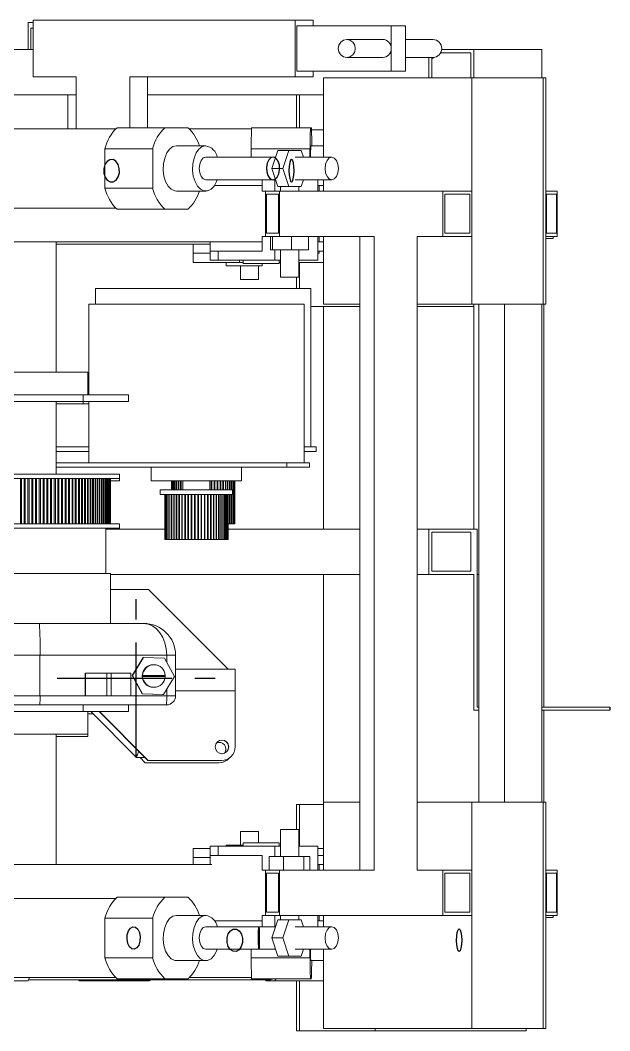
# Model space of a CAD drawing. Header units: millimetres. Extents: x 127 to 2222, y 23 to 864.
# Drawn here: x 1828.4 to 1893.6, y 604.5 to 716.1 of the extents above; entities that cross this region are included whole.
import ezdxf

# ---------------------------------------------------------------- set-up
doc = ezdxf.new("R2010")
doc.units = ezdxf.units.MM
doc.linetypes.add('CENTERX2', pattern=[20.32, 12.7, -2.54, 2.54, -2.54])

msp = doc.modelspace()

# ---------------------------------------------------------------- linework, layer by layer
at = {"color": 7, "linetype": 'Continuous', "lineweight": 15}
for p, q in [((1829.86, 715.86), (1829.31, 715.86)), ((1829.31, 715.86), (1829.31, 712.86)), ((1829.86, 709.86), (1829.86, 716.11)), ((1858.8, 716.11), (1829.86, 716.11)), ((1858.8, 709.86), (1858.8, 716.11)), ((1858.8, 716.11), (1860.79, 716.11)), ((1860.79, 716.11), (1860.79, 715.48)), ((1829.86, 715.23), (1829.61, 715.23)), ((1829.61, 715.23), (1829.61, 712.86)), ((1859, 710.48), (1859, 715.48)), ((1859, 715.48), (1869.43, 715.48)), ((1869.43, 715.48), (1869.43, 712.98)), ((1871.02, 715.48), (1869.43, 715.48)), ((1871.02, 712.98), (1871.02, 715.48)), ((1868.48, 713.98), (1864.51, 713.98)), ((1874.04, 713.98), (1871.02, 713.98)), ((1829.86, 712.86), (1788.07, 712.86)), ((1869.43, 712.98), (1869.43, 710.48)), ((1871.02, 710.48), (1871.02, 712.98)), ((1874.88, 712.51), (1878.22, 712.51)), ((1874.98, 712.86), (1878.57, 712.86)), ((1878.22, 712.51), (1878.22, 709.73)), ((1878.57, 712.86), (1878.57, 709.73)), ((1878.57, 712.86), (1882.32, 712.86)), ((1882.32, 712.86), (1886.07, 712.86)), ((1886.07, 709.73), (1886.07, 712.86)), ((1864.51, 711.98), (1868.48, 711.98)), ((1871.02, 711.98), (1874.04, 711.98)), ((1873.57, 709.73), (1873.57, 711.98)), ((1874.14, 711.99), (1873.92, 711.83)), ((1873.92, 709.73), (1873.92, 711.98)), ((1859, 710.48), (1869.43, 710.48)), ((1860.79, 710.48), (1860.79, 709.86)), ((1869.43, 710.48), (1871.02, 710.48)), ((1834.6, 709.86), (1829.86, 709.86)), ((1834.6, 709.86), (1834.6, 704.11)), ((1858.8, 709.86), (1840.53, 709.86)), ((1840.53, 709.86), (1840.53, 704.23)), ((1842.51, 709.86), (1842.51, 704.23)), ((1860.79, 709.86), (1858.8, 709.86)), ((1861.94, 709.73), (1861.94, 700.98)), ((1861.94, 709.73), (1878.33, 709.73)), ((1878.33, 709.73), (1878.33, 684.73)), ((1878.33, 709.73), (1886.2, 709.73)), ((1886.2, 709.73), (1886.2, 684.73)), ((1886.49, 709.73), (1886.2, 709.73)), ((1886.49, 709.73), (1886.49, 684.73)), ((1834.6, 707.86), (1788.07, 707.86)), ((1833.69, 707.86), (1833.69, 704.11)), ((1861.94, 707.86), (1842.51, 707.86)), ((1858.95, 707.86), (1858.95, 704.23)), ((1859.29, 707.86), (1859.29, 704.23)), ((1839.01, 704.11), (1817.72, 704.11)), ((1844.42, 704.23), (1839.15, 704.23)), ((1846.97, 704.23), (1844.42, 704.23)), ((1854, 704.11), (1847.12, 704.11)), ((1860.5, 704.23), (1854, 704.23)), ((1860.6, 704.23), (1860.5, 704.23)), ((1861.94, 703.98), (1860.61, 703.98)), ((1848.94, 702.23), (1845.7, 702.23)), ((1861.94, 702.23), (1860.55, 702.23)), ((1843.07, 701.91), (1837.8, 701.91)), ((1837.8, 697.55), (1837.8, 701.91)), ((1843.07, 697.55), (1843.07, 701.91)), ((1860.45, 701.91), (1853.95, 701.91)), ((1853.95, 700.98), (1853.95, 701.91)), ((1856.24, 699.73), (1856.91, 701.73)), ((1856.91, 701.73), (1858.13, 701.73)), ((1857.45, 699.73), (1858.13, 701.73)), ((1858.13, 701.73), (1859.48, 701.73)), ((1859.48, 701.73), (1859.73, 700.98)), ((1860.45, 700.98), (1860.45, 701.91)), ((1856.66, 700.98), (1848.94, 700.98)), ((1862.86, 700.98), (1858.8, 700.98)), ((1856.91, 697.73), (1856.24, 699.73)), ((1856.24, 699.73), (1857.45, 699.73)), ((1858.13, 697.73), (1857.45, 699.73)), ((1848.94, 698.48), (1856.66, 698.48)), ((1855.15, 697.86), (1849.91, 697.86)), ((1855.15, 698.48), (1855.15, 697.23)), ((1856.56, 698.48), (1856.56, 697.23)), ((1856.91, 697.73), (1858.13, 697.73)), ((1857.2, 697.73), (1857.2, 697.23)), ((1858.42, 697.73), (1858.13, 697.73)), ((1859.2, 697.73), (1858.42, 697.73)), ((1858.8, 698.48), (1862.86, 698.48)), ((1859.2, 697.23), (1859.2, 697.73)), ((1859.48, 697.73), (1859.2, 697.73)), ((1859.73, 698.48), (1859.48, 697.73)), ((1861.31, 698.48), (1861.31, 697.23)), ((1861.94, 697.86), (1861.31, 697.86)), ((1861.48, 697.86), (1861.48, 697.23)), ((1861.94, 698.48), (1861.94, 697.23)), ((1843.07, 697.55), (1837.8, 697.55)), ((1845.7, 697.23), (1848.94, 697.23)), ((1855.15, 697.23), (1855.52, 697.23)), ((1855.52, 697.23), (1855.52, 692.23)), ((1857.07, 697.23), (1855.52, 697.23)), ((1856.96, 696.88), (1855.63, 696.88)), ((1855.63, 696.88), (1855.63, 692.58)), ((1856.96, 692.58), (1856.96, 696.88)), ((1857.07, 692.23), (1857.07, 697.23)), ((1875.13, 697.23), (1857.07, 697.23)), ((1875.13, 692.23), (1875.13, 697.23)), ((1878.33, 697.23), (1875.13, 697.23)), ((1878.11, 696.88), (1875.36, 696.88)), ((1875.36, 696.88), (1875.36, 692.58)), ((1878.11, 692.58), (1878.11, 696.88)), ((1878.33, 697.23), (1878.33, 692.23)), ((1886.49, 697.23), (1886.49, 692.23)), ((1886.49, 697.23), (1887.77, 697.23)), ((1886.58, 696.88), (1887.68, 696.88)), ((1886.58, 692.58), (1886.58, 696.88)), ((1887.68, 696.88), (1887.68, 692.58)), ((1887.77, 692.23), (1887.77, 697.23)), ((1817.72, 695.36), (1839.01, 695.36)), ((1844.42, 695.23), (1839.15, 695.23)), ((1846.97, 695.23), (1844.42, 695.23)), ((1855.15, 692.23), (1855.15, 690.61)), ((1855.15, 692.23), (1855.52, 692.23)), ((1855.52, 692.23), (1856.22, 692.23)), ((1855.63, 692.58), (1856.96, 692.58)), ((1856.1, 690.73), (1856.1, 692.23)), ((1856.31, 692.23), (1856.22, 692.23)), ((1856.31, 690.73), (1856.31, 692.23)), ((1856.57, 692.23), (1856.31, 692.23)), ((1856.57, 692.23), (1857.07, 692.23)), ((1867.53, 692.23), (1857.07, 692.23)), ((1858.41, 690.73), (1858.41, 692.23)), ((1860.29, 690.73), (1860.29, 692.23)), ((1861.31, 689.61), (1861.31, 692.23)), ((1861.48, 692.23), (1861.48, 691.61)), ((1861.94, 692.23), (1861.94, 684.73)), ((1865.97, 622.23), (1865.97, 692.23)), ((1867.53, 622.23), (1867.53, 692.23)), ((1875.13, 692.23), (1872.28, 692.23)), ((1872.28, 622.23), (1872.28, 692.23)), ((1878.33, 692.23), (1875.13, 692.23)), ((1875.36, 692.58), (1878.11, 692.58)), ((1886.49, 692.23), (1887.77, 692.23)), ((1887.68, 692.58), (1886.58, 692.58)), ((1887.3, 691.98), (1887.3, 692.23)), ((1855.15, 691.61), (1809.02, 691.61)), ((1832.4, 677.23), (1832.4, 691.61)), ((1849.41, 691.36), (1832.4, 691.36)), ((1847.53, 691.36), (1847.53, 690.36)), ((1849.41, 691.61), (1849.41, 690.61)), ((1861.31, 691.61), (1861.94, 691.61)), ((1861.48, 691.98), (1861.48, 691.61)), ((1861.48, 691.98), (1861.48, 691.98)), ((1887.3, 691.98), (1886.49, 691.98)), ((1847.53, 690.36), (1847.53, 689.36)), ((1849.41, 690.36), (1847.53, 690.36)), ((1849.41, 690.61), (1849.41, 689.61)), ((1850.32, 690.61), (1849.41, 690.61)), ((1850.32, 689.61), (1850.32, 690.61)), ((1855.15, 690.61), (1850.32, 690.61)), ((1856.31, 690.73), (1856.1, 690.73)), ((1858.41, 690.73), (1856.31, 690.73)), ((1856.56, 689.61), (1856.56, 690.73)), ((1857.2, 690.73), (1857.2, 687.73)), ((1860.29, 690.73), (1858.41, 690.73)), ((1859.2, 687.73), (1859.2, 690.73)), ((1861.94, 690.61), (1861.31, 690.61)), ((1861.48, 690.36), (1861.31, 690.36)), ((1861.48, 690.61), (1861.48, 690.36)), ((1847.53, 689.36), (1852.67, 689.36)), ((1849.41, 689.61), (1850.32, 689.61)), ((1850.32, 689.61), (1856.56, 689.61)), ((1851.18, 689.36), (1851.18, 688.98)), ((1851.18, 688.98), (1854.14, 688.98)), ((1852.67, 689.36), (1853.05, 689.36)), ((1852.76, 688.98), (1852.76, 687.48)), ((1853.05, 689.61), (1853.05, 689.23)), ((1853.05, 689.23), (1854.42, 689.23)), ((1854.14, 688.98), (1855.18, 688.98)), ((1854.42, 689.23), (1857.05, 689.23)), ((1854.76, 687.48), (1854.76, 688.98)), ((1855.18, 688.98), (1855.18, 689.23)), ((1856.56, 689.61), (1857.2, 689.61)), ((1857.05, 689.23), (1857.05, 689.61)), ((1857.05, 689.36), (1857.2, 689.36)), ((1859.2, 689.61), (1861.31, 689.61)), ((1859.2, 689.36), (1861.94, 689.36)), ((1859.29, 689.36), (1859.29, 686.48)), ((1857.61, 687.73), (1857.2, 687.73)), ((1859.2, 687.73), (1857.61, 687.73)), ((1858.95, 687.73), (1858.95, 686.48)), ((1854.45, 687.48), (1852.76, 687.48)), ((1854.76, 687.48), (1854.45, 687.48)), ((1836.76, 686.48), (1836.76, 684.73)), ((1860.54, 686.48), (1836.76, 686.48)), ((1860.54, 668.98), (1860.54, 686.48)), ((1836.01, 684.73), (1836.01, 674.73)), ((1859.79, 684.73), (1836.01, 684.73)), ((1859.79, 667.23), (1859.79, 684.73)), ((1860.54, 684.48), (1865.97, 684.48)), ((1861.94, 684.73), (1865.97, 684.73)), ((1861.94, 684.48), (1861.94, 659.89)), ((1872.28, 684.73), (1878.33, 684.73)), ((1872.28, 684.48), (1878.57, 684.48)), ((1878.33, 684.73), (1886.2, 684.73)), ((1878.57, 684.73), (1878.57, 659.89)), ((1879.11, 684.73), (1879.11, 629.73)), ((1881.95, 684.73), (1881.95, 629.73)), ((1886.06, 684.73), (1886.06, 629.73)), ((1886.07, 654.89), (1886.07, 684.73)), ((1886.49, 684.73), (1886.2, 684.73)), ((1886.27, 640.24), (1886.27, 684.73)), ((1824.9, 677.23), (1830.4, 677.23)), ((1830.4, 677.23), (1835.9, 677.23)), ((1835.9, 674.73), (1835.9, 677.23)), ((1810.4, 674.73), (1835.4, 674.73)), ((1835.4, 673.98), (1835.4, 674.73)), ((1835.4, 674.73), (1840.4, 674.73)), ((1840.4, 674.73), (1840.4, 673.98)), ((1811.15, 673.98), (1835.4, 673.98)), ((1832.4, 665.98), (1832.4, 673.98)), ((1835.4, 673.73), (1832.4, 673.73)), ((1840.4, 673.98), (1835.4, 673.98)), ((1835.4, 673.73), (1835.4, 673.98)), ((1836.01, 673.73), (1835.4, 673.73)), ((1836.01, 673.98), (1836.01, 667.23)), ((1836.01, 668.98), (1832.4, 668.98)), ((1860.54, 668.98), (1859.79, 668.98)), ((1860.54, 668.98), (1861.15, 668.98)), ((1861.15, 668.98), (1861.15, 668.48)), ((1832.4, 668.48), (1836.01, 668.48)), ((1861.15, 668.48), (1859.79, 668.48)), ((1832.4, 667.23), (1857.9, 667.23)), ((1857.9, 666.73), (1832.4, 666.73)), ((1842.9, 666.73), (1842.9, 665.23)), ((1852.9, 665.23), (1852.9, 666.73)), ((1857.9, 666.73), (1857.9, 667.23)), ((1857.9, 667.23), (1860.4, 667.23)), ((1860.4, 666.73), (1857.9, 666.73)), ((1860.4, 667.23), (1860.4, 666.73)), ((1821.4, 665.98), (1839.4, 665.98)), ((1821.4, 665.48), (1839.4, 665.48)), ((1828.47, 660.48), (1828.47, 665.48)), ((1828.58, 665.48), (1828.58, 660.48)), ((1828.88, 660.48), (1828.88, 665.48)), ((1828.99, 665.48), (1828.99, 660.48)), ((1829.29, 660.48), (1829.29, 665.48)), ((1829.41, 665.48), (1829.41, 660.48)), ((1829.71, 660.48), (1829.71, 665.48)), ((1829.82, 665.48), (1829.82, 660.48)), ((1830.12, 660.48), (1830.12, 665.48)), ((1830.24, 665.48), (1830.24, 660.48)), ((1830.54, 660.48), (1830.54, 665.48)), ((1830.66, 665.48), (1830.66, 660.48)), ((1830.96, 660.48), (1830.96, 665.48)), ((1831.08, 665.48), (1831.08, 660.48)), ((1831.38, 660.48), (1831.38, 665.48)), ((1831.5, 665.48), (1831.5, 660.48)), ((1831.79, 660.48), (1831.79, 665.48)), ((1831.91, 665.48), (1831.91, 660.48)), ((1832.2, 660.48), (1832.2, 665.48)), ((1832.32, 665.48), (1832.32, 660.48)), ((1832.61, 660.48), (1832.61, 665.48)), ((1832.72, 665.48), (1832.72, 660.48)), ((1833.01, 660.48), (1833.01, 665.48)), ((1833.12, 665.48), (1833.12, 660.48)), ((1833.4, 660.48), (1833.4, 665.48)), ((1833.51, 665.48), (1833.51, 660.48)), ((1833.78, 660.48), (1833.78, 665.48)), ((1833.89, 665.48), (1833.89, 660.48)), ((1834.16, 660.48), (1834.16, 665.48)), ((1834.26, 665.48), (1834.26, 660.48)), ((1834.52, 660.48), (1834.52, 665.48)), ((1834.63, 665.48), (1834.63, 660.48)), ((1834.88, 660.48), (1834.88, 665.48)), ((1834.97, 665.48), (1834.97, 660.48)), ((1835.22, 660.48), (1835.22, 665.48)), ((1835.31, 665.48), (1835.31, 660.48)), ((1835.55, 660.48), (1835.55, 665.48)), ((1835.64, 665.48), (1835.64, 660.48)), ((1835.86, 660.48), (1835.86, 665.48)), ((1835.95, 665.48), (1835.95, 660.48)), ((1836.16, 660.48), (1836.16, 665.48)), ((1836.24, 665.48), (1836.24, 660.48)), ((1836.44, 660.48), (1836.44, 665.48)), ((1836.52, 665.48), (1836.52, 660.48)), ((1836.71, 660.48), (1836.71, 665.48)), ((1836.78, 665.48), (1836.78, 660.48)), ((1836.96, 660.48), (1836.96, 665.48)), ((1837.02, 665.48), (1837.02, 660.48)), ((1837.19, 660.48), (1837.19, 665.48)), ((1837.25, 665.48), (1837.25, 660.48)), ((1837.4, 660.48), (1837.4, 665.48)), ((1837.46, 665.48), (1837.46, 660.48)), ((1837.59, 660.48), (1837.59, 665.48)), ((1837.64, 665.48), (1837.64, 660.48)), ((1837.77, 660.48), (1837.77, 665.48)), ((1837.81, 665.48), (1837.81, 660.48)), ((1837.92, 660.48), (1837.92, 665.48)), ((1837.96, 665.48), (1837.96, 660.48)), ((1838.05, 660.48), (1838.05, 665.48)), ((1838.09, 665.48), (1838.09, 660.48)), ((1838.16, 660.48), (1838.16, 665.48)), ((1838.19, 665.48), (1838.19, 660.48)), ((1838.26, 660.48), (1838.26, 665.48)), ((1838.28, 665.48), (1838.28, 660.48)), ((1838.32, 660.48), (1838.32, 665.48)), ((1838.34, 665.48), (1838.34, 660.48)), ((1838.37, 660.48), (1838.37, 665.48)), ((1838.38, 665.48), (1838.38, 660.48)), ((1838.4, 660.48), (1838.4, 665.48)), ((1838.4, 665.48), (1838.4, 660.48)), ((1838.4, 660.48), (1838.4, 665.48)), ((1839.4, 665.48), (1839.4, 665.98)), ((1839.4, 665.23), (1839.4, 665.48)), ((1838.4, 665.23), (1839.4, 665.23)), ((1838.4, 660.48), (1838.4, 665.23)), ((1852.9, 665.23), (1842.9, 665.23)), ((1843.9, 664.23), (1843.9, 663.73)), ((1843.9, 664.23), (1847.9, 664.23)), ((1845.15, 665.23), (1845.15, 664.23)), ((1845.16, 664.23), (1845.16, 665.23)), ((1845.19, 665.23), (1845.19, 664.23)), ((1845.2, 664.23), (1845.2, 665.23)), ((1845.26, 665.23), (1845.26, 664.23)), ((1845.28, 664.23), (1845.28, 665.23)), ((1845.37, 665.23), (1845.37, 664.23)), ((1845.4, 664.23), (1845.4, 665.23)), ((1845.52, 665.23), (1845.52, 664.23)), ((1845.55, 664.23), (1845.55, 665.23)), ((1845.7, 665.23), (1845.7, 664.23)), ((1845.73, 664.23), (1845.73, 665.23)), ((1845.91, 665.23), (1845.91, 664.23)), ((1845.95, 664.23), (1845.95, 665.23)), ((1846.15, 665.23), (1846.15, 664.23)), ((1846.2, 664.23), (1846.2, 665.23)), ((1846.4, 665.23), (1846.4, 664.23)), ((1847.9, 664.23), (1851.9, 664.23)), ((1849.4, 664.23), (1849.4, 665.23)), ((1849.53, 665.23), (1849.53, 664.23)), ((1849.59, 664.23), (1849.59, 665.23)), ((1849.87, 665.23), (1849.87, 664.23)), ((1849.94, 664.23), (1849.94, 665.23)), ((1850.21, 665.23), (1850.21, 664.23)), ((1850.27, 664.23), (1850.27, 665.23)), ((1850.53, 665.23), (1850.53, 664.23)), ((1850.59, 664.23), (1850.59, 665.23)), ((1850.83, 665.23), (1850.83, 664.23)), ((1850.88, 664.23), (1850.88, 665.23)), ((1851.1, 665.23), (1851.1, 664.23)), ((1851.15, 664.23), (1851.15, 665.23)), ((1851.35, 665.23), (1851.35, 664.23)), ((1851.39, 664.23), (1851.39, 665.23)), ((1851.57, 665.23), (1851.57, 664.23)), ((1851.61, 664.23), (1851.61, 665.23)), ((1851.75, 665.23), (1851.75, 664.23)), ((1851.79, 664.23), (1851.79, 665.23)), ((1851.9, 663.73), (1851.9, 664.23)), ((1851.91, 665.23), (1851.91, 660.48)), ((1851.93, 660.48), (1851.93, 665.23)), ((1852.02, 665.23), (1852.02, 660.48)), ((1852.04, 660.48), (1852.04, 665.23)), ((1852.1, 665.23), (1852.1, 660.48)), ((1852.11, 660.48), (1852.11, 665.23)), ((1852.15, 665.23), (1852.15, 660.48)), ((1852.15, 660.48), (1852.15, 665.23)), ((1843.9, 663.73), (1847.9, 663.73)), ((1844.4, 663.73), (1844.4, 658.73)), ((1844.41, 658.73), (1844.41, 663.73)), ((1844.44, 663.73), (1844.44, 658.73)), ((1844.45, 658.73), (1844.45, 663.73)), ((1844.51, 663.73), (1844.51, 658.73)), ((1844.53, 658.73), (1844.53, 663.73)), ((1844.62, 663.73), (1844.62, 658.73)), ((1844.65, 658.73), (1844.65, 663.73)), ((1844.77, 663.73), (1844.77, 658.73)), ((1844.8, 658.73), (1844.8, 663.73)), ((1844.95, 663.73), (1844.95, 658.73)), ((1844.98, 658.73), (1844.98, 663.73)), ((1845.16, 663.73), (1845.16, 658.73)), ((1845.2, 658.73), (1845.2, 663.73)), ((1845.4, 663.73), (1845.4, 658.73)), ((1845.45, 658.73), (1845.45, 663.73)), ((1845.67, 663.73), (1845.67, 658.73)), ((1845.73, 658.73), (1845.73, 663.73)), ((1845.97, 663.73), (1845.97, 658.73)), ((1846.02, 658.73), (1846.02, 663.73)), ((1846.28, 663.73), (1846.28, 658.73)), ((1846.34, 658.73), (1846.34, 663.73)), ((1846.62, 663.73), (1846.62, 658.73)), ((1846.68, 658.73), (1846.68, 663.73)), ((1846.96, 663.73), (1846.96, 658.73)), ((1847.03, 658.73), (1847.03, 663.73)), ((1847.32, 663.73), (1847.32, 658.73)), ((1847.39, 658.73), (1847.39, 663.73)), ((1847.69, 663.73), (1847.69, 658.73)), ((1847.75, 658.73), (1847.75, 663.73)), ((1847.9, 663.73), (1851.9, 663.73)), ((1848.05, 663.73), (1848.05, 658.73)), ((1848.12, 658.73), (1848.12, 663.73)), ((1848.42, 663.73), (1848.42, 658.73)), ((1848.48, 658.73), (1848.48, 663.73)), ((1848.78, 663.73), (1848.78, 658.73)), ((1848.84, 658.73), (1848.84, 663.73)), ((1849.12, 663.73), (1849.12, 658.73)), ((1849.19, 658.73), (1849.19, 663.73)), ((1849.46, 663.73), (1849.46, 658.73)), ((1849.52, 658.73), (1849.52, 663.73)), ((1849.78, 663.73), (1849.78, 658.73)), ((1849.84, 658.73), (1849.84, 663.73)), ((1850.08, 663.73), (1850.08, 658.73)), ((1850.13, 658.73), (1850.13, 663.73)), ((1850.35, 663.73), (1850.35, 658.73)), ((1850.4, 658.73), (1850.4, 663.73)), ((1850.6, 663.73), (1850.6, 658.73)), ((1850.64, 658.73), (1850.64, 663.73)), ((1850.82, 663.73), (1850.82, 658.73)), ((1850.86, 658.73), (1850.86, 663.73)), ((1851, 663.73), (1851, 658.73)), ((1851.04, 658.73), (1851.04, 663.73)), ((1851.16, 663.73), (1851.16, 658.73)), ((1851.18, 658.73), (1851.18, 663.73)), ((1851.27, 663.73), (1851.27, 658.73)), ((1851.29, 658.73), (1851.29, 663.73)), ((1851.35, 663.73), (1851.35, 658.73)), ((1851.36, 658.73), (1851.36, 663.73)), ((1851.4, 663.73), (1851.4, 658.73)), ((1851.4, 658.73), (1851.4, 663.73)), ((1851.57, 663.73), (1851.57, 660.48)), ((1851.61, 660.48), (1851.61, 663.73)), ((1851.75, 663.73), (1851.75, 660.48)), ((1851.79, 660.48), (1851.79, 663.73)), ((1821.4, 660.48), (1839.4, 660.48)), ((1821.4, 659.98), (1839.4, 659.98)), ((1837.9, 654.98), (1837.9, 659.98)), ((1844.4, 659.89), (1837.9, 659.89)), ((1839.4, 659.98), (1839.4, 660.48)), ((1839.4, 659.89), (1839.4, 659.98)), ((1851.4, 660.48), (1851.57, 660.48)), ((1865.97, 659.89), (1851.4, 659.89)), ((1851.57, 660.48), (1851.61, 660.48)), ((1851.61, 660.48), (1851.75, 660.48)), ((1851.75, 660.48), (1851.79, 660.48)), ((1851.79, 660.48), (1851.91, 660.48)), ((1851.91, 660.48), (1851.93, 660.48)), ((1851.93, 660.48), (1852.02, 660.48)), ((1852.02, 660.48), (1852.04, 660.48)), ((1852.04, 660.48), (1852.1, 660.48)), ((1852.1, 660.48), (1852.11, 660.48)), ((1852.11, 660.48), (1852.15, 660.48)), ((1852.15, 660.48), (1852.15, 660.48)), ((1873.57, 659.89), (1872.28, 659.89)), ((1873.57, 654.89), (1873.57, 659.89)), ((1873.57, 659.89), (1878.92, 659.89)), ((1878.92, 640.24), (1878.92, 659.89)), ((1844.4, 658.73), (1844.41, 658.73)), ((1844.41, 658.73), (1844.44, 658.73)), ((1844.44, 658.73), (1844.45, 658.73)), ((1844.45, 658.73), (1844.51, 658.73)), ((1844.51, 658.73), (1844.53, 658.73)), ((1844.53, 658.73), (1844.62, 658.73)), ((1844.62, 658.73), (1844.65, 658.73)), ((1844.65, 658.73), (1844.77, 658.73)), ((1844.77, 658.73), (1844.8, 658.73)), ((1844.8, 658.73), (1844.95, 658.73)), ((1844.95, 658.73), (1844.98, 658.73)), ((1844.98, 658.73), (1845.16, 658.73)), ((1845.16, 658.73), (1845.2, 658.73)), ((1845.2, 658.73), (1845.4, 658.73)), ((1845.4, 658.73), (1845.45, 658.73)), ((1845.45, 658.73), (1845.67, 658.73)), ((1845.67, 658.73), (1845.73, 658.73)), ((1845.73, 658.73), (1845.97, 658.73)), ((1845.97, 658.73), (1846.02, 658.73)), ((1846.02, 658.73), (1846.28, 658.73)), ((1846.28, 658.73), (1846.34, 658.73)), ((1846.34, 658.73), (1846.62, 658.73)), ((1846.62, 658.73), (1846.68, 658.73)), ((1846.68, 658.73), (1846.96, 658.73)), ((1846.96, 658.73), (1847.03, 658.73)), ((1847.03, 658.73), (1847.32, 658.73)), ((1847.32, 658.73), (1847.39, 658.73)), ((1847.39, 658.73), (1847.69, 658.73)), ((1847.69, 658.73), (1847.75, 658.73)), ((1847.75, 658.73), (1848.05, 658.73)), ((1848.05, 658.73), (1848.12, 658.73)), ((1848.12, 658.73), (1848.42, 658.73)), ((1848.42, 658.73), (1848.48, 658.73)), ((1848.48, 658.73), (1848.78, 658.73)), ((1848.78, 658.73), (1848.84, 658.73)), ((1848.84, 658.73), (1849.12, 658.73)), ((1849.12, 658.73), (1849.19, 658.73)), ((1849.19, 658.73), (1849.46, 658.73)), ((1849.46, 658.73), (1849.52, 658.73)), ((1849.52, 658.73), (1849.78, 658.73)), ((1849.78, 658.73), (1849.84, 658.73)), ((1849.84, 658.73), (1850.08, 658.73)), ((1850.08, 658.73), (1850.13, 658.73)), ((1850.13, 658.73), (1850.35, 658.73)), ((1850.35, 658.73), (1850.4, 658.73)), ((1850.4, 658.73), (1850.6, 658.73)), ((1850.6, 658.73), (1850.64, 658.73)), ((1850.64, 658.73), (1850.82, 658.73)), ((1850.82, 658.73), (1850.86, 658.73)), ((1850.86, 658.73), (1851, 658.73)), ((1851, 658.73), (1851.04, 658.73)), ((1851.04, 658.73), (1851.16, 658.73)), ((1851.16, 658.73), (1851.18, 658.73)), ((1851.18, 658.73), (1851.27, 658.73)), ((1851.27, 658.73), (1851.29, 658.73)), ((1851.29, 658.73), (1851.35, 658.73)), ((1851.35, 658.73), (1851.36, 658.73)), ((1851.36, 658.73), (1851.4, 658.73)), ((1851.4, 658.73), (1851.4, 658.73)), ((1873.92, 659.54), (1878.22, 659.54)), ((1873.92, 655.24), (1873.92, 659.54)), ((1878.22, 659.54), (1878.22, 655.24)), ((1838.4, 654.98), (1822.4, 654.98)), ((1838.4, 649.48), (1838.4, 654.98)), ((1865.97, 654.89), (1838.4, 654.89)), ((1861.94, 654.89), (1861.94, 629.73)), ((1873.57, 654.89), (1872.28, 654.89)), ((1878.57, 654.89), (1873.57, 654.89)), ((1878.22, 655.24), (1873.92, 655.24)), ((1878.57, 654.89), (1878.57, 639.89)), ((1878.92, 654.89), (1879.11, 654.89)), ((1886.06, 654.89), (1886.07, 654.89)), ((1838.4, 653.21), (1842.61, 653.21)), ((1842.61, 653.21), (1851.41, 644.41)), ((1830.56, 649.48), (1821.4, 649.48)), ((1842.06, 649.48), (1830.56, 649.48)), ((1830.62, 641.48), (1830.62, 645.98)), ((1830.62, 645.98), (1844.62, 645.98)), ((1840.81, 643.74), (1842.03, 645.7)), ((1840.85, 643.74), (1842.07, 645.7)), ((1842.07, 645.7), (1842.03, 645.7)), ((1842.07, 645.7), (1844.38, 645.63)), ((1844.38, 645.63), (1845.47, 643.6)), ((1845.6, 645.98), (1844.62, 645.98)), ((1845.6, 641.48), (1845.6, 645.98)), ((1843.21, 644.92), (1843.16, 644.92)), ((1852.18, 644.41), (1852.18, 643.64)), ((1835.62, 641.48), (1835.62, 643.98)), ((1835.66, 643.98), (1835.66, 641.48)), ((1837.99, 641.48), (1837.99, 643.98)), ((1837.99, 643.98), (1838.47, 643.98)), ((1838.47, 643.98), (1838.47, 641.48)), ((1840.66, 641.48), (1840.66, 643.98)), ((1840.85, 643.74), (1840.81, 643.74)), ((1841.91, 641.71), (1840.81, 643.74)), ((1841.94, 641.71), (1840.85, 643.74)), ((1841.96, 643.74), (1841.96, 643.74)), ((1841.96, 643.74), (1844.46, 643.74)), ((1841.96, 643.6), (1841.96, 643.6)), ((1844.46, 643.6), (1841.96, 643.6)), ((1845.47, 643.6), (1844.25, 641.63)), ((1852.18, 643.64), (1852.18, 642.04)), ((1843.16, 642.42), (1843.21, 642.42)), ((1852.18, 642.04), (1852.18, 635.84)), ((1835.62, 641.48), (1830.62, 641.48)), ((1838.47, 641.48), (1837.99, 641.48)), ((1844.62, 641.48), (1840.62, 641.48)), ((1841.94, 641.71), (1841.91, 641.71)), ((1844.21, 641.63), (1841.91, 641.71)), ((1844.25, 641.63), (1841.94, 641.71)), ((1844.25, 641.63), (1844.21, 641.63)), ((1845.6, 641.48), (1844.62, 641.48)), ((1835.4, 639.73), (1810.4, 639.73)), ((1835.4, 640.48), (1811.15, 640.48)), ((1835.4, 639.73), (1835.4, 640.48)), ((1835.4, 640.48), (1836.51, 640.48)), ((1840.4, 639.73), (1835.4, 639.73)), ((1835.9, 637.23), (1835.9, 639.73)), ((1836.23, 639.73), (1841.28, 634.67)), ((1836.51, 640.48), (1844.6, 640.48)), ((1842.55, 634.34), (1837.16, 639.73)), ((1842.57, 634.34), (1837.18, 639.73)), ((1840.4, 640.48), (1840.4, 639.73)), ((1878.57, 639.89), (1879.11, 639.89)), ((1879.11, 640.24), (1878.92, 640.24)), ((1893.57, 640.24), (1886.06, 640.24)), ((1886.06, 639.89), (1893.57, 639.89)), ((1886.27, 629.73), (1886.27, 639.89)), ((1836.48, 639.48), (1835.9, 639.48)), ((1824.9, 637.23), (1830.4, 637.23)), ((1830.4, 637.23), (1835.9, 637.23)), ((1832.4, 622.86), (1832.4, 637.23)), ((1835.9, 636.98), (1832.4, 636.98)), ((1835.9, 636.98), (1835.9, 637.23)), ((1842.17, 634.71), (1841.28, 634.67)), ((1841.28, 634.67), (1842.22, 634.67)), ((1842.25, 634.09), (1841.67, 634.67)), ((1850.36, 634.09), (1842.25, 634.09)), ((1842.57, 634.34), (1842.55, 634.34)), ((1850.68, 634.34), (1842.57, 634.34)), ((1850.4, 634.09), (1850.36, 634.09)), ((1861.94, 622.23), (1861.94, 629.73)), ((1861.94, 629.73), (1865.97, 629.73)), ((1872.28, 629.73), (1878.33, 629.73)), ((1878.33, 604.73), (1878.33, 629.73)), ((1878.33, 629.73), (1886.2, 629.73)), ((1886.2, 604.73), (1886.2, 629.73)), ((1886.49, 629.73), (1886.2, 629.73)), ((1886.49, 604.73), (1886.49, 629.73)), ((1859.29, 629.48), (1858.95, 629.48)), ((1858.95, 626.73), (1858.95, 629.48)), ((1859.29, 624.86), (1859.29, 629.48)), ((1859.29, 629.48), (1861.94, 629.48)), ((1852.76, 626.48), (1852.76, 624.98)), ((1852.76, 626.48), (1854.45, 626.48)), ((1854.45, 626.48), (1854.76, 626.48)), ((1854.76, 625.23), (1854.76, 626.48)), ((1857.2, 626.73), (1857.2, 623.73)), ((1857.2, 626.73), (1857.61, 626.73)), ((1857.61, 626.73), (1859.2, 626.73)), ((1859.2, 623.73), (1859.2, 626.73)), ((1853.05, 625.23), (1853.05, 624.86)), ((1857.05, 625.23), (1853.05, 625.23)), ((1857.05, 624.86), (1857.05, 625.23)), ((1847.53, 624.61), (1847.53, 623.61)), ((1847.53, 624.61), (1849.41, 624.61)), ((1849.41, 624.86), (1849.41, 623.86)), ((1849.41, 624.86), (1850.32, 624.86)), ((1850.32, 624.86), (1850.32, 623.86)), ((1850.32, 624.86), (1856.56, 624.86)), ((1851.18, 624.98), (1851.18, 624.86)), ((1853.05, 624.98), (1851.18, 624.98)), ((1856.56, 624.86), (1856.56, 623.73)), ((1856.56, 624.86), (1857.2, 624.86)), ((1859.2, 624.86), (1861.31, 624.86)), ((1861.31, 624.86), (1861.31, 622.23)), ((1861.31, 624.61), (1861.94, 624.61)), ((1847.53, 623.61), (1847.53, 622.86)), ((1849.41, 623.61), (1847.53, 623.61)), ((1849.41, 623.86), (1849.41, 622.86)), ((1850.32, 623.86), (1849.41, 623.86)), ((1855.15, 623.86), (1850.32, 623.86)), ((1855.15, 622.23), (1855.15, 623.86)), ((1855.95, 623.73), (1855.95, 622.23)), ((1855.95, 623.73), (1857.53, 623.73)), ((1857.53, 623.73), (1857.53, 622.23)), ((1857.53, 623.73), (1859.77, 623.73)), ((1859.77, 623.73), (1859.77, 622.23)), ((1859.77, 623.73), (1860.44, 623.73)), ((1860.44, 623.73), (1860.44, 622.23)), ((1861.94, 623.86), (1861.31, 623.86)), ((1849.6, 622.86), (1809.02, 622.86)), ((1855.15, 622.23), (1855.52, 622.23)), ((1855.52, 617.23), (1855.52, 622.23)), ((1855.52, 622.23), (1855.95, 622.23)), ((1855.63, 621.88), (1856.96, 621.88)), ((1855.63, 617.58), (1855.63, 621.88)), ((1855.95, 622.23), (1856.43, 622.23)), ((1856.43, 622.23), (1857.07, 622.23)), ((1856.96, 621.88), (1856.96, 617.58)), ((1857.07, 622.23), (1857.07, 617.23)), ((1867.53, 622.23), (1857.07, 622.23)), ((1861.31, 622.86), (1861.94, 622.86)), ((1861.48, 622.23), (1861.48, 622.86)), ((1861.48, 622.23), (1861.48, 622.86)), ((1875.13, 622.23), (1872.28, 622.23)), ((1875.13, 622.23), (1875.13, 617.23)), ((1878.33, 622.23), (1875.13, 622.23)), ((1875.36, 617.58), (1875.36, 621.88)), ((1875.36, 621.88), (1878.11, 621.88)), ((1878.11, 621.88), (1878.11, 617.58)), ((1878.33, 617.23), (1878.33, 622.23)), ((1886.49, 617.23), (1886.49, 622.23)), ((1886.49, 622.23), (1887.77, 622.23)), ((1887.68, 621.88), (1886.58, 621.88)), ((1886.58, 621.88), (1886.58, 617.58)), ((1887.68, 617.58), (1887.68, 621.88)), ((1887.77, 622.23), (1887.77, 617.23)), ((1839.01, 619.11), (1817.72, 619.11)), ((1844.42, 619.23), (1839.15, 619.23)), ((1846.97, 619.23), (1844.42, 619.23)), ((1856.96, 617.58), (1855.63, 617.58)), ((1878.11, 617.58), (1875.36, 617.58)), ((1886.58, 617.58), (1887.68, 617.58)), ((1843.07, 616.91), (1837.8, 616.91)), ((1837.8, 612.55), (1837.8, 616.91)), ((1843.07, 612.55), (1843.07, 616.91)), ((1848.94, 617.23), (1845.7, 617.23)), ((1855.15, 616.61), (1849.91, 616.61)), ((1855.15, 615.98), (1855.15, 617.23)), ((1855.15, 617.23), (1855.52, 617.23)), ((1857.07, 617.23), (1855.52, 617.23)), ((1856.91, 616.73), (1856.24, 614.73)), ((1856.56, 615.98), (1856.56, 617.23)), ((1858.13, 616.73), (1856.91, 616.73)), ((1875.13, 617.23), (1857.07, 617.23)), ((1857.2, 617.23), (1857.2, 616.73)), ((1858.13, 616.73), (1857.45, 614.73)), ((1858.42, 616.73), (1858.13, 616.73)), ((1858.42, 616.73), (1859.2, 616.73)), ((1859.2, 616.73), (1859.2, 617.23)), ((1859.48, 616.73), (1859.2, 616.73)), ((1859.73, 615.98), (1859.48, 616.73)), ((1861.31, 615.98), (1861.31, 617.23)), ((1861.94, 616.61), (1861.31, 616.61)), ((1861.48, 616.61), (1861.48, 617.23)), ((1861.94, 615.98), (1861.94, 617.23)), ((1878.33, 617.23), (1875.13, 617.23)), ((1886.49, 617.23), (1887.77, 617.23)), ((1887.3, 616.98), (1886.49, 616.98)), ((1887.3, 617.23), (1887.3, 616.98)), ((1856.66, 615.98), (1848.94, 615.98)), ((1862.86, 615.98), (1858.8, 615.98)), ((1857.45, 614.73), (1856.24, 614.73)), ((1856.24, 614.73), (1856.91, 612.73)), ((1857.45, 614.73), (1858.13, 612.73)), ((1848.94, 613.48), (1856.66, 613.48)), ((1853.95, 612.55), (1853.95, 613.48)), ((1858.8, 613.48), (1862.86, 613.48)), ((1859.48, 612.73), (1859.73, 613.48)), ((1860.45, 612.55), (1860.45, 613.48)), ((1861.94, 604.73), (1861.94, 613.48)), ((1843.07, 612.55), (1837.8, 612.55)), ((1845.7, 612.23), (1848.94, 612.23)), ((1860.45, 612.55), (1853.95, 612.55)), ((1858.13, 612.73), (1856.91, 612.73)), ((1858.13, 612.73), (1859.48, 612.73)), ((1860.55, 612.23), (1861.94, 612.23)), ((1817.72, 610.36), (1839.01, 610.36)), ((1829.3, 609.98), (1819.81, 609.98)), ((1829.36, 610.11), (1856.09, 610.11)), ((1835, 609.98), (1834.83, 610.11)), ((1838.04, 609.98), (1835, 609.98)), ((1838.21, 610.11), (1838.04, 609.98)), ((1842.7, 609.98), (1838.04, 609.98)), ((1844.42, 610.23), (1839.15, 610.23)), ((1842.86, 610.11), (1842.7, 609.98)), ((1846.97, 610.23), (1844.42, 610.23)), ((1847.12, 610.36), (1854, 610.36)), ((1860.5, 610.23), (1854, 610.23)), ((1855.59, 609.98), (1855.54, 610.11)), ((1856.58, 609.98), (1855.59, 609.98)), ((1861.94, 609.98), (1856.58, 609.98)), ((1858.95, 604.48), (1858.95, 609.98)), ((1859.29, 604.48), (1859.29, 609.98)), ((1860.6, 610.23), (1860.5, 610.23)), ((1859.29, 604.48), (1858.95, 604.48)), ((1859.29, 604.48), (1867.65, 604.48)), ((1861.94, 604.73), (1878.33, 604.73)), ((1867.65, 604.48), (1867.65, 604.73)), ((1867.65, 604.48), (1884.33, 604.48)), ((1878.33, 604.73), (1886.2, 604.73)), ((1884.33, 604.48), (1884.33, 604.73)), ((1886.49, 604.73), (1886.2, 604.73))]:
    msp.add_line(p, q, dxfattribs=at)
at = {"color": 8, "linetype": 'Continuous', "lineweight": 15}
for p, q in [((1852.67, 689.36), (1852.67, 689.61)), ((1817.9, 645.98), (1830.62, 645.98)), ((1844.62, 645.98), (1844.62, 645.17)), ((1844.62, 642.24), (1844.62, 641.48)), ((1830.62, 641.48), (1817.9, 641.48))]:
    msp.add_line(p, q, dxfattribs=at)
at = {"color": 7, "linetype": 'CENTERX2'}
for p, q in [((1841.24, 634.67), (1841.24, 652.17)), ((1832.5, 643.42), (1849.99, 643.42))]:
    msp.add_line(p, q, dxfattribs=at)
msp.add_line((1893.57, 640.24), (1893.57, 639.89))
at = {"color": 7, "linetype": 'Continuous', "lineweight": 15, "flags": 128}
for points in [[(1863.56, 712.98), (1863.63, 713.36), (1863.84, 713.69), (1864.15, 713.9), (1864.51, 713.98), (1864.87, 713.9), (1865.18, 713.69), (1865.39, 713.36), (1865.46, 712.98), (1865.39, 712.6), (1865.18, 712.27), (1864.87, 712.06), (1864.51, 711.98), (1864.15, 712.06), (1863.84, 712.27), (1863.63, 712.6), (1863.56, 712.98)], [(1845.7, 702.23), (1845.3, 702.14), (1844.94, 701.87), (1844.63, 701.44), (1844.4, 700.88), (1844.27, 700.24), (1844.24, 699.56), (1844.32, 698.89), (1844.5, 698.29), (1844.78, 697.79), (1845.12, 697.44), (1845.5, 697.25), (1845.7, 697.23)], [(1848.94, 702.23), (1848.55, 702.14), (1848.18, 701.87), (1847.87, 701.44), (1847.64, 700.88), (1847.51, 700.24), (1847.48, 699.56), (1847.56, 698.89), (1847.75, 698.29), (1848.02, 697.79), (1848.36, 697.44), (1848.74, 697.25), (1849.14, 697.25), (1849.53, 697.44), (1849.87, 697.79), (1850.14, 698.29), (1850.21, 698.48)], [(1848.94, 700.98), (1848.66, 700.89), (1848.43, 700.61), (1848.27, 700.21), (1848.21, 699.73), (1848.27, 699.25), (1848.43, 698.85), (1848.66, 698.58), (1848.94, 698.48)], [(1863.14, 700.88), (1862.86, 700.98), (1862.58, 700.89), (1862.34, 700.62), (1862.18, 700.21), (1862.13, 699.73), (1862.18, 699.26), (1862.34, 698.85), (1862.58, 698.58), (1862.86, 698.48), (1863.14, 698.57), (1863.37, 698.84), (1863.53, 699.25), (1863.59, 699.73), (1863.54, 700.21), (1863.38, 700.61), (1863.14, 700.88)], [(1850.43, 636.34), (1850.16, 636.28), (1850.11, 636.26)], [(1845.7, 617.23), (1845.3, 617.14), (1844.94, 616.87), (1844.63, 616.44), (1844.4, 615.88), (1844.27, 615.24), (1844.24, 614.56), (1844.32, 613.89), (1844.5, 613.29), (1844.78, 612.79), (1845.12, 612.44), (1845.5, 612.25), (1845.7, 612.23)], [(1848.94, 617.23), (1848.55, 617.14), (1848.18, 616.87), (1847.87, 616.44), (1847.64, 615.88), (1847.51, 615.24), (1847.48, 614.56), (1847.56, 613.89), (1847.75, 613.29), (1848.02, 612.79), (1848.36, 612.44), (1848.74, 612.25), (1849.14, 612.25), (1849.53, 612.44), (1849.87, 612.79), (1850.14, 613.29), (1850.21, 613.48)], [(1848.94, 615.98), (1848.66, 615.89), (1848.43, 615.61), (1848.27, 615.21), (1848.21, 614.73), (1848.27, 614.25), (1848.43, 613.85), (1848.66, 613.58), (1848.94, 613.48), (1848.94, 613.48)], [(1863.14, 613.58), (1862.86, 613.48), (1862.58, 613.57), (1862.34, 613.84), (1862.18, 614.25), (1862.13, 614.73), (1862.18, 615.21), (1862.34, 615.61), (1862.58, 615.88), (1862.86, 615.98), (1863.14, 615.89), (1863.37, 615.62), (1863.53, 615.21), (1863.59, 614.73), (1863.54, 614.26), (1863.38, 613.85), (1863.14, 613.58)], [(1829.45, 610.36), (1829.39, 610.18), (1829.3, 609.98)], [(1856.32, 610.23), (1856.28, 610.19), (1856.09, 610.11)], [(1856.68, 610.23), (1856.66, 610.18), (1856.58, 609.98)]]:
    msp.add_lwpolyline(points, dxfattribs=at)
at = {"color": 7, "linetype": 'Continuous', "flags": 128}
for points in [[(1839.26, 698.8), (1839.39, 699.25), (1839.38, 699.74), (1839.25, 700.18), (1839.01, 700.53), (1838.69, 700.71), (1838.35, 700.7), (1838.04, 700.51), (1837.8, 700.16), (1837.67, 699.71), (1837.68, 699.22), (1837.81, 698.78), (1838.05, 698.43), (1838.37, 698.25), (1838.71, 698.26), (1839.02, 698.45), (1839.26, 698.8)], [(1856.44, 700.97), (1856.16, 700.93), (1855.91, 700.7), (1855.73, 700.32), (1855.64, 699.85), (1855.67, 699.37), (1855.81, 698.94), (1856.03, 698.63), (1856.3, 698.49), (1856.58, 698.53), (1856.83, 698.76), (1857.02, 699.14), (1857.1, 699.61), (1857.07, 700.09), (1856.94, 700.52), (1856.72, 700.83), (1856.44, 700.97)], [(1858.13, 699.5), (1858.15, 699.02), (1858.21, 698.61), (1858.3, 698.33), (1858.41, 698.23), (1858.52, 698.32), (1858.61, 698.58), (1858.68, 698.98), (1858.7, 699.46), (1858.68, 699.94), (1858.62, 700.35), (1858.53, 700.63), (1858.42, 700.73), (1858.31, 700.64), (1858.22, 700.38), (1858.16, 699.98), (1858.13, 699.5)], [(1841.04, 613.49), (1840.75, 613.53), (1840.5, 613.76), (1840.32, 614.14), (1840.24, 614.61), (1840.26, 615.09), (1840.4, 615.52), (1840.62, 615.83), (1840.89, 615.97), (1841.18, 615.93), (1841.43, 615.7), (1841.61, 615.32), (1841.69, 614.85), (1841.66, 614.37), (1841.53, 613.94), (1841.31, 613.63), (1841.04, 613.49)], [(1852.87, 615.16), (1853, 614.71), (1853, 614.22), (1852.86, 613.78), (1852.62, 613.43), (1852.31, 613.25), (1851.97, 613.26), (1851.65, 613.45), (1851.41, 613.8), (1851.29, 614.25), (1851.29, 614.74), (1851.42, 615.18), (1851.67, 615.53), (1851.98, 615.71), (1852.32, 615.7), (1852.64, 615.51), (1852.87, 615.16)], [(1854.81, 613.49), (1854.8, 613.53), (1854.79, 613.76), (1854.78, 614.14), (1854.78, 614.61), (1854.78, 615.09), (1854.78, 615.52), (1854.79, 615.83), (1854.8, 615.97), (1854.81, 615.93), (1854.82, 615.7), (1854.83, 615.32), (1854.84, 614.85), (1854.83, 614.37), (1854.83, 613.94), (1854.82, 613.63), (1854.81, 613.49)], [(1876.64, 614.46), (1876.66, 614.94), (1876.72, 615.35), (1876.81, 615.63), (1876.92, 615.73), (1877.03, 615.64), (1877.12, 615.38), (1877.18, 614.98), (1877.21, 614.5), (1877.19, 614.02), (1877.13, 613.61), (1877.04, 613.33), (1876.93, 613.23), (1876.82, 613.32), (1876.73, 613.58), (1876.66, 613.98), (1876.64, 614.46)]]:
    msp.add_lwpolyline(points, dxfattribs=at)
at = {"color": 7, "linetype": 'Continuous', "lineweight": 15}
msp.add_circle((1850.73, 635.84), 0.75, dxfattribs=at)
for centre, radius, start, end in [((1868.46, 713.01), 0.975, 358.5168, 88.4355), ((1874, 712.98), 1, 272.4531, 87.5469), ((1868.46, 712.96), 0.975, 271.5641, 1.4832), ((1842.3, 700.83), 4.64, 132.8137, 166.515), ((1847.58, 700.83), 4.64, 132.8137, 166.515), ((1843.94, 700.92), 4.49, 16.9165, 47.446), ((1926.81, 701.4), 72.86, 177.7726, 179.598), ((1933.27, 701.4), 72.82, 177.7721, 179.5985), ((1792.26, 701.54), 68.4, 0.5756, 2.2515), ((1848.66, 700.68), 1.58, 10.9876, 79.7851), ((1871.38, 701.17), 10.88, 174.4272, 181.0195), ((1842.3, 698.63), 4.64, 193.485, 227.1863), ((1847.58, 698.63), 4.64, 193.485, 227.1863), ((1843.94, 698.54), 4.49, 312.554, 343.0835), ((1781.53, 646.86), 49.1, 358.9788, 3.0642), ((1843.16, 643.67), 1.25, 90.0042, 180.0047), ((1843.21, 643.67), 1.25, 3.0037, 176.9963), ((1843.16, 643.67), 1.25, 179.9964, 269.9947), ((1843.21, 643.67), 1.25, 176.9932, 183.0068), ((1843.21, 643.67), 1.25, 183.0042, 356.9958), ((1843.21, 643.67), 1.25, 356.9845, 3.0155), ((1816.59, 641.23), 14.04, 356.9374, 1.0206), ((1830.58, 641.23), 14.04, 356.9383, 1.0197), ((1844.6, 641.48), 1, 270.0046, 0.004), ((1850.41, 635.59), 0.75, 324.4504, 111.788), ((1850.71, 635.84), 0.75, 270.0081, 89.9919), ((1850.68, 635.84), 1.5, 270.004, 0.0051), ((1850.36, 635.59), 1.5, 269.9938, 315.4682), ((1850.4, 635.59), 1.5, 270.0052, 318.6529), ((1842.3, 615.83), 4.64, 132.8136, 166.515), ((1847.58, 615.83), 4.64, 132.8136, 166.515), ((1843.94, 615.92), 4.49, 16.9166, 47.4461), ((1848.66, 615.68), 1.58, 10.9873, 79.7848), ((1870.73, 613.26), 10.23, 178.7724, 185.7809), ((1842.3, 613.63), 4.64, 193.4854, 227.1857), ((1847.58, 613.63), 4.64, 193.4854, 227.1857), ((1843.94, 613.54), 4.49, 312.5546, 343.083), ((1926.81, 613.06), 72.86, 180.402, 182.2274), ((1933.27, 613.06), 72.82, 180.4015, 182.2279), ((1792.25, 612.92), 68.4, 357.7485, 359.4244)]:
    msp.add_arc(centre, radius, start, end, dxfattribs=at)
for major_axis, ratio, start_param, end_param in [((0, 3.5), 0.732002, 4.712389, 6.283185), ((3.54, 0), 0.98758, 0, 1.570796)]:
    msp.add_ellipse((1842.06, 645.98), major_axis=major_axis, ratio=ratio, start_param=start_param, end_param=end_param, dxfattribs=at)
for points, knots in [([(1852.18, 644.41), (1852.12, 644.41), (1852, 644.41), (1851.79, 644.41), (1851.87, 644.41), (1851.83, 644.41), (1851.4, 644.41), (1850.56, 644.41), (1849.3, 644.41), (1847.95, 644.41), (1846.88, 644.41), (1846.13, 644.41), (1845.75, 644.41), (1845.6, 644.41)], [0, 0, 0, 0, 0.128884, 0.257479, 0.323737, 0.387387, 0.451326, 0.51574, 0.659395, 0.803569, 0.879194, 0.954704, 1, 1, 1, 1]), ([(1835.66, 643.98), (1835.73, 643.98), (1835.88, 643.98), (1836.09, 643.98), (1836.51, 643.98), (1836.96, 643.98), (1837.47, 643.98), (1837.81, 643.98), (1837.99, 643.98)], [0, 0, 0, 0, 0.2515182, 0.5245144, 0.6558283, 0.7863222, 0.89335, 1, 1, 1, 1]), ([(1840.66, 643.98), (1840.61, 643.98), (1840.49, 643.98), (1840.32, 643.98), (1839.92, 643.98), (1839.49, 643.98), (1838.99, 643.98), (1838.65, 643.98), (1838.47, 643.98)], [0, 0, 0, 0, 0.251517, 0.524514, 0.655828, 0.786321, 0.893351, 1, 1, 1, 1]), ([(1852.18, 642.04), (1852.12, 642.04), (1852, 642.04), (1851.79, 642.04), (1851.87, 642.04), (1851.83, 642.04), (1851.4, 642.04), (1850.56, 642.04), (1849.3, 642.04), (1847.95, 642.04), (1846.88, 642.04), (1846.13, 642.04), (1845.75, 642.04), (1845.6, 642.04)], [0, 0, 0, 0, 0.128884, 0.257479, 0.323737, 0.387387, 0.451326, 0.51574, 0.659395, 0.803569, 0.879194, 0.954704, 1, 1, 1, 1]), ([(1835.66, 641.48), (1835.73, 641.48), (1835.88, 641.48), (1836.09, 641.48), (1836.51, 641.48), (1836.96, 641.48), (1837.47, 641.48), (1837.81, 641.48), (1837.99, 641.48)], [0, 0, 0, 0, 0.2515182, 0.5245144, 0.6558283, 0.7863222, 0.89335, 1, 1, 1, 1]), ([(1840.66, 641.48), (1840.61, 641.48), (1840.49, 641.48), (1840.32, 641.48), (1839.92, 641.48), (1839.49, 641.48), (1838.99, 641.48), (1838.65, 641.48), (1838.47, 641.48)], [0, 0, 0, 0, 0.251517, 0.524514, 0.655828, 0.786321, 0.893351, 1, 1, 1, 1]), ([(1841.53, 635.36), (1841.49, 635.27), (1841.42, 635.07), (1841.33, 634.85), (1841.28, 634.7), (1841.28, 634.68), (1841.28, 634.67)], [0, 0, 0, 0, 0.257133, 0.50967, 0.754698, 1, 1, 1, 1])]:
    msp.add_open_spline(points, degree=3, knots=knots, dxfattribs=at)

doc.saveas('drawing.dxf')
